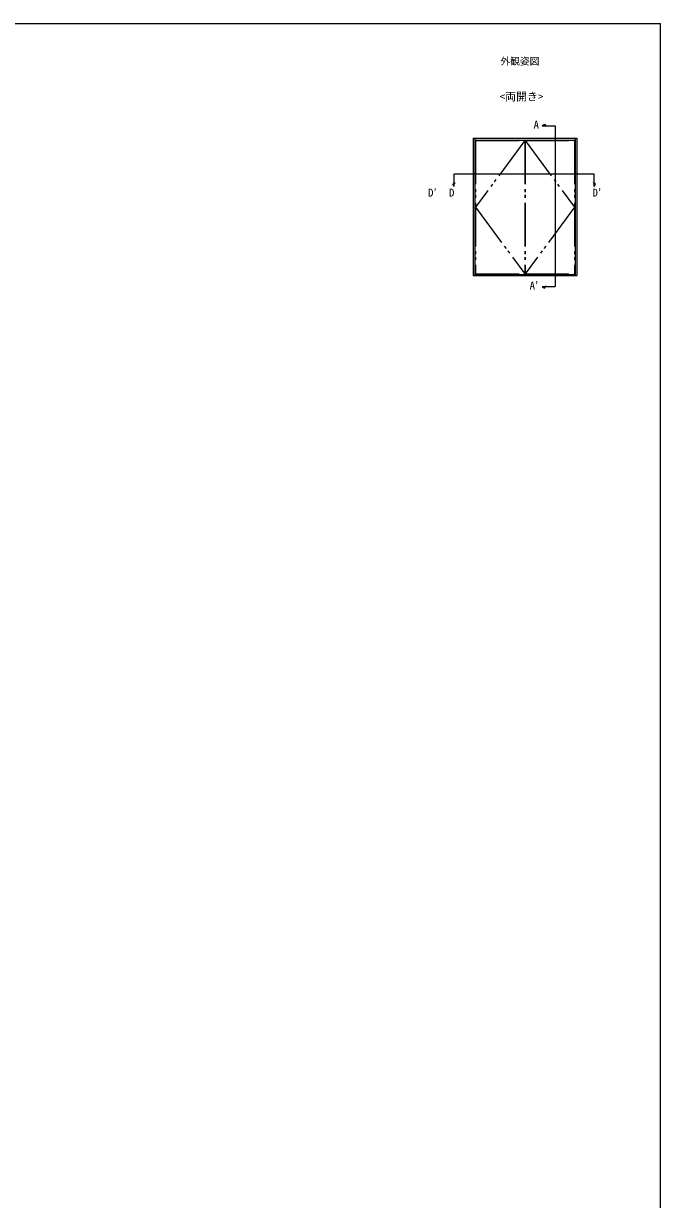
# Model space of a CAD drawing. Units: millimetres, scale not verified. Extents: x -525 to 525, y -783 to 779.
# Drawn here: x 0 to 525, y -223 to 747 of the extents above; entities that cross this region are included whole.
import ezdxf
from ezdxf.enums import TextEntityAlignment as Align

# ---------------------------------------------------------------- set-up
doc = ezdxf.new("R2010")
doc.units = ezdxf.units.MM
doc.header["$LTSCALE"] = 4
doc.linetypes.add('DOUBLE_CHAIN2', pattern=[12.8, 9, -1, 0.6, -0.6, 0.6, -1])
for name, color, linetype in [('0-1_USER1', 3, 'Continuous'), ('0-6_YKK_A1', 4, 'DOUBLE_CHAIN2'), ('0-7_YKK_D', 6, 'Continuous'), ('0-8_YKK_ZWAK', 7, 'Continuous')]:
    doc.layers.add(name, color=color, linetype=linetype)
doc.styles.add('ＭＳ ゴシック', font='')
doc.styles.get('ＭＳ ゴシック').set_extended_font_data('MS Gothic')

msp = doc.modelspace()

# ---------------------------------------------------------------- linework, layer by layer
at = {"layer": '0-6_YKK_A1', "linetype": 'Continuous'}
for p, q in [((370.627, 652.849), (370.627, 539.349)), ((371.877, 652.849), (371.877, 539.349)), ((371.877, 651.099), (454.777, 651.099)), ((454.777, 652.849), (454.777, 539.349)), ((370.627, 539.349), (456.027, 539.349)), ((371.877, 540.299), (454.777, 540.299))]:
    msp.add_line(p, q, dxfattribs=at)
at = {"layer": '0-6_YKK_A1'}
for p, q in [((372.477, 650.724), (372.477, 540.724)), ((372.477, 650.724), (413.177, 650.724)), ((413.177, 650.724), (413.177, 540.724)), ((413.477, 650.724), (454.177, 650.724)), ((413.477, 650.724), (413.477, 540.724)), ((454.177, 650.724), (454.177, 540.724)), ((372.477, 540.724), (413.177, 540.724)), ((413.477, 540.724), (454.177, 540.724))]:
    msp.add_line(p, q, dxfattribs=at)
at = {"layer": '0-6_YKK_A1', "linetype": 'Continuous'}
msp.add_lwpolyline([(370.627, 652.849), (456.027, 652.849), (456.027, 539.349)], dxfattribs=at)
at = {"layer": '0-6_YKK_A1'}
for points in [[(413.177, 650.724), (372.477, 595.724), (413.177, 540.724)], [(413.477, 650.724), (454.177, 595.724), (413.477, 540.724)]]:
    msp.add_lwpolyline(points, dxfattribs=at)
at = {"layer": '0-7_YKK_D'}
for p, q in [((427.547, 663.042), (429.547, 664.197)), ((427.547, 663.042), (438.341, 663.042)), ((429.547, 664.197), (430.865, 662.275)), ((438.341, 663.042), (438.341, 530.317)), ((354.887, 623.399), (470.389, 623.399)), ((354.887, 612.821), (354.887, 623.399)), ((470.389, 612.821), (470.389, 623.399)), ((353.733, 614.821), (355.654, 616.139)), ((354.887, 612.821), (353.733, 614.821)), ((471.544, 614.821), (469.622, 616.139)), ((470.389, 612.821), (471.544, 614.821)), ((427.547, 530.317), (438.341, 530.317)), ((427.547, 530.317), (429.547, 529.162)), ((429.547, 529.162), (430.865, 531.084))]:
    msp.add_line(p, q, dxfattribs=at)
at = {"layer": '0-8_YKK_ZWAK'}
msp.add_line((-525, 747.3), (525, 747.3), dxfattribs=at)
msp.add_lwpolyline([(-525, -782.7), (525, -782.7), (525, 747.3)], dxfattribs=at)

# ---------------------------------------------------------------- texts
at = {"layer": '0-1_USER1', "style": 'ＭＳ ゴシック'}
for s, height, p in [('外観姿図', 5.865, (393.152, 711.495)), ('<両開き>', 6.598, (392.489, 681.739)), ('A', 6.598, (420.405, 658.619)), ('D’', 6.598, (333.41, 602.54)), ('D', 6.598, (350.643, 602.54)), ('D’', 6.598, (468.98, 602.54)), ('A’', 6.598, (417.132, 525.894))]:
    msp.add_text(s, height=height, dxfattribs=at).set_placement(p, align=Align.BOTTOM_LEFT)

doc.saveas('drawing.dxf')
